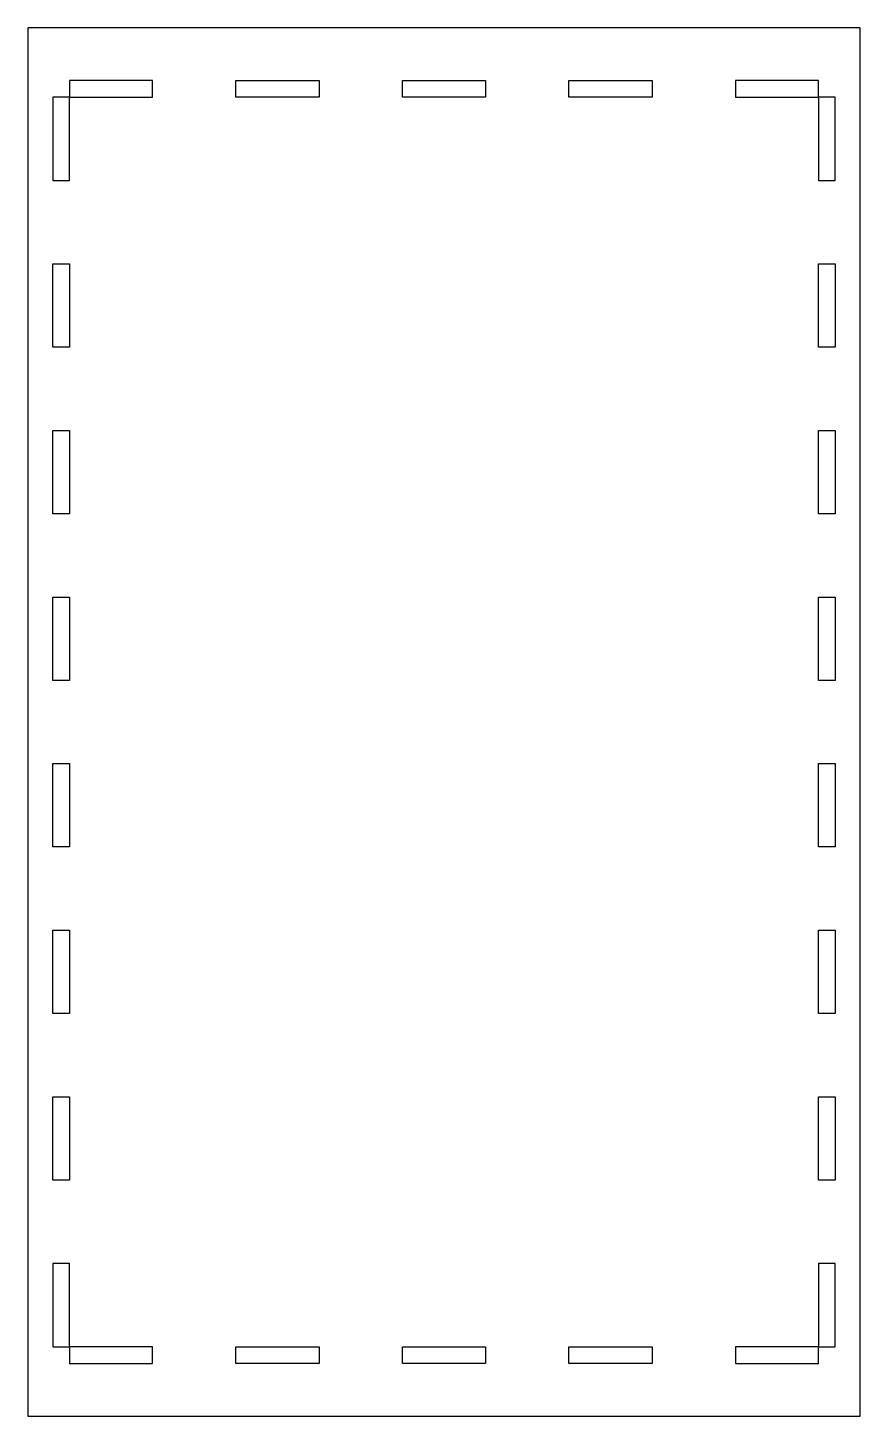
# Model space of a CAD drawing. Header units: millimetres. Extents: x 0 to 150, y 0 to 250.
import ezdxf

# ---------------------------------------------------------------- set-up
doc = ezdxf.new("R2010")
doc.units = ezdxf.units.MM

msp = doc.modelspace()

# ---------------------------------------------------------------- linework, layer by layer
for points in [[(150, 0), (150, 250), (0, 250), (0, 0)], [(22.5, 240.5), (7.5, 240.5), (7.5, 237.5), (22.5, 237.5)], [(52.5, 240.5), (52.5, 237.5), (37.5, 237.5), (37.5, 240.5)], [(82.5, 240.5), (82.5, 237.5), (67.5, 237.5), (67.5, 240.5)], [(112.5, 240.5), (112.5, 237.5), (97.5, 237.5), (97.5, 240.5)], [(142.5, 237.5), (142.5, 240.5), (127.5, 240.5), (127.5, 237.5)], [(7.5, 237.5), (4.5, 237.5), (4.5, 222.5), (7.5, 222.5)], [(145.5, 237.5), (142.5, 237.5), (142.5, 222.5), (145.5, 222.5)], [(7.5, 207.5), (7.5, 192.5), (4.5, 192.5), (4.5, 207.5)], [(145.5, 207.5), (145.5, 192.5), (142.5, 192.5), (142.5, 207.5)], [(7.5, 177.5), (7.5, 162.5), (4.5, 162.5), (4.5, 177.5)], [(145.5, 177.5), (145.5, 162.5), (142.5, 162.5), (142.5, 177.5)], [(7.5, 147.5), (7.5, 132.5), (4.5, 132.5), (4.5, 147.5)], [(145.5, 147.5), (145.5, 132.5), (142.5, 132.5), (142.5, 147.5)], [(7.5, 117.5), (7.5, 102.5), (4.5, 102.5), (4.5, 117.5)], [(145.5, 117.5), (145.5, 102.5), (142.5, 102.5), (142.5, 117.5)], [(7.5, 87.5), (7.5, 72.5), (4.5, 72.5), (4.5, 87.5)], [(145.5, 87.5), (145.5, 72.5), (142.5, 72.5), (142.5, 87.5)], [(7.5, 57.5), (7.5, 42.5), (4.5, 42.5), (4.5, 57.5)], [(145.5, 57.5), (145.5, 42.5), (142.5, 42.5), (142.5, 57.5)], [(4.5, 12.5), (7.5, 12.5), (7.5, 27.5), (4.5, 27.5)], [(142.5, 12.5), (145.5, 12.5), (145.5, 27.5), (142.5, 27.5)], [(7.5, 12.5), (7.5, 9.5), (22.5, 9.5), (22.5, 12.5)], [(52.5, 12.5), (52.5, 9.5), (37.5, 9.5), (37.5, 12.5)], [(82.5, 12.5), (82.5, 9.5), (67.5, 9.5), (67.5, 12.5)], [(112.5, 12.5), (112.5, 9.5), (97.5, 9.5), (97.5, 12.5)], [(142.5, 12.5), (127.5, 12.5), (127.5, 9.5), (142.5, 9.5)]]:
    msp.add_lwpolyline(points, close=True)

doc.saveas('drawing.dxf')
